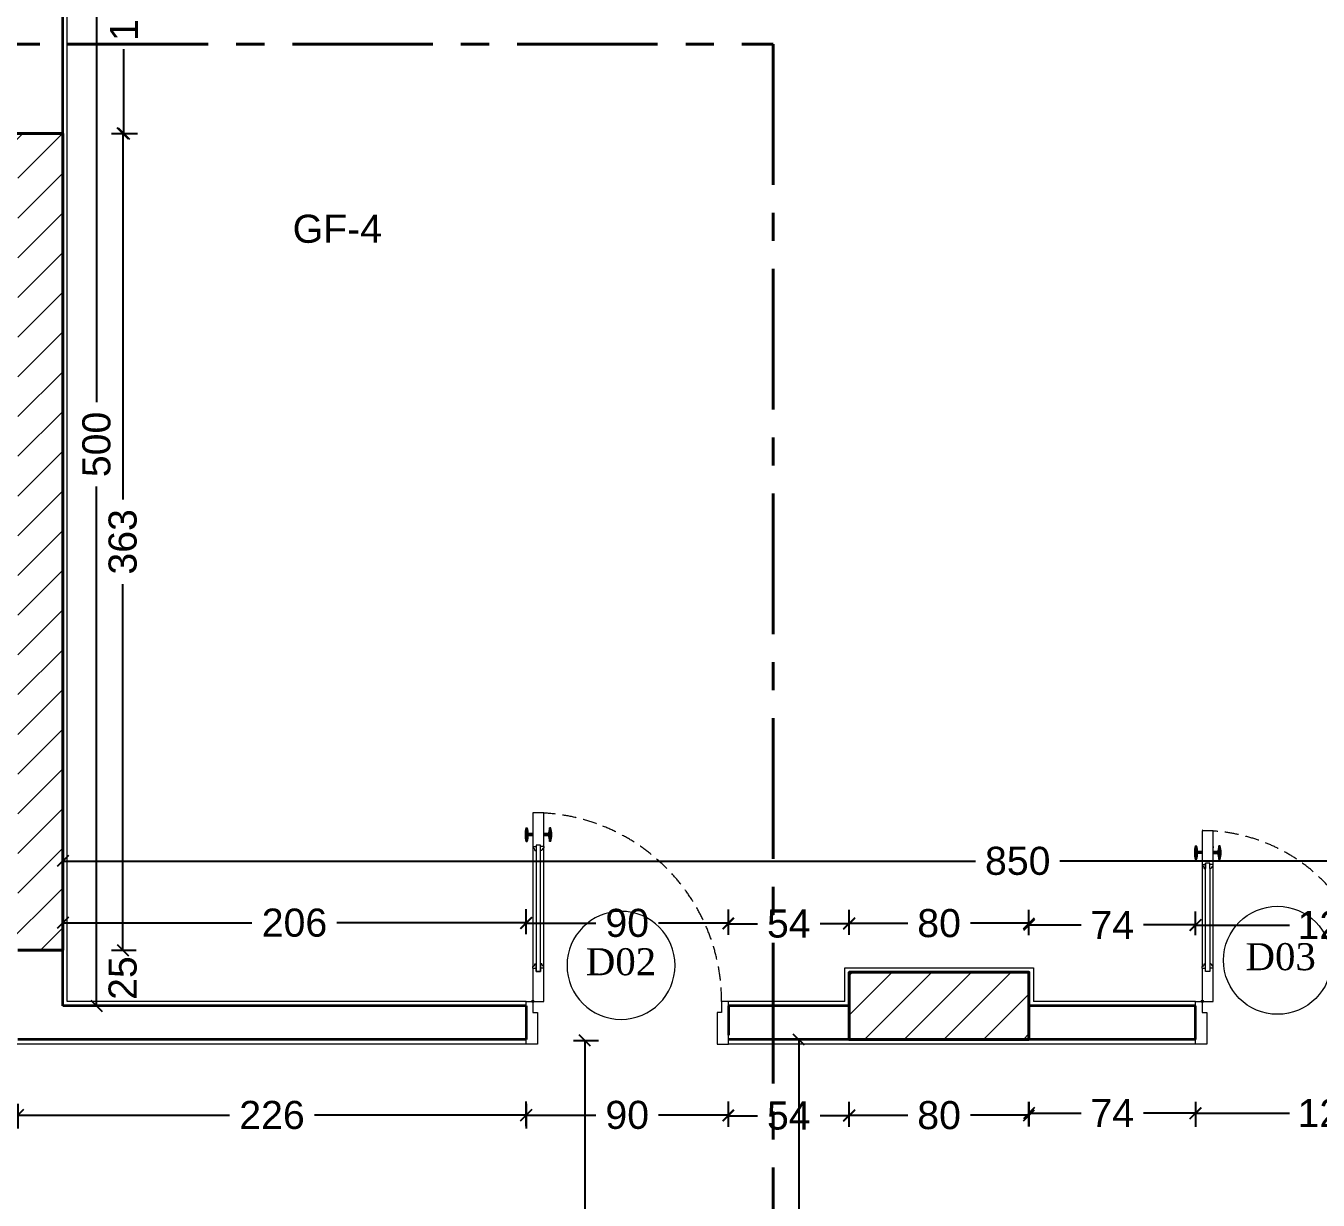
# Model space of a CAD drawing. Header units: inches. Extents: x -580639 to 179052, y 0 to 152898.
# Drawn here: x -345070 to -339319, y 137366 to 142593 of the extents above; entities that cross this region are included whole.
import ezdxf

# ---------------------------------------------------------------- set-up
doc = ezdxf.new("R2010")
doc.units = ezdxf.units.IN
doc.header["$LTSCALE"] = 500
doc.header["$MEASUREMENT"] = 0
doc.set_wipeout_variables(frame=1)
for name, pattern in [('ACAD_ISO03W100', [30, 12, -18]), ('CENTER', [2, 1.25, -0.25, 0.25, -0.25]), ('HIDDEN2', [0.1875, 0.125, -0.0625])]:
    doc.linetypes.add(name, pattern=pattern)
for name, color, linetype, lineweight in [('A-DOOR', 110, 'Continuous', 13), ('A-wall', 52, 'Continuous', 35), ('col', 4, 'Continuous', 40), ('DIM', 8, 'Continuous', 18), ('fini', 11, 'Continuous', 13), ('Room reference', 50, 'Continuous', 13)]:
    doc.layers.add(name, color=color, linetype=linetype, lineweight=lineweight)
doc.styles.add('50', font='arial.ttf', dxfattribs={"height": 125})
doc.styles.add('ROMANS 2', font='times.ttf')
doc.dimstyles.new('DIM', dxfattribs={"dimscale": 50, "dimtxt": 125, "dimasz": 1, "dimexe": 1.2, "dimexo": 1, "dimgap": 1, "dimtad": 0, "dimtoh": 1, "dimdec": 0, "dimlfac": 0.1, "dimrnd": 1, "dimdsep": 46, "dimtxsty": '50', "dimblk": 'OBLIQUE', "dimcen": 0.09, "dimclrt": 8, "dimadec": 0, "dimazin": 0, "dimtfac": 1, "dimtdec": 0, "dimtix": 1, "dimtofl": 0, "dimtmove": 2, "dimatfit": 2, "dimfxl": 1, "dimfxlon": 1, "dimtzin": 0, "dimarcsym": 0})

# ---------------------------------------------------------------- blocks, each defined once
blk = doc.blocks.new('DOOO')
at = {"layer": 'Room reference'}
blk.add_circle((0, 0), 240.4, dxfattribs=at)
at = {"layer": 'Room reference', "style": 'ROMANS 2'}
blk.add_attdef('D02', (-144.8, -44), '', height=120.2, rotation=360, dxfattribs=at)
blk = doc.blocks.new('_Oblique')
at = {"color": 0, "linetype": 'ByBlock', "lineweight": -2}
blk.add_line((-0.5, -0.5), (0.5, 0.5), dxfattribs=at)
blk = doc.blocks.new('*D1183')
at = {"layer": 'Defpoints', "color": 0, "transparency": 16777216}
for p in [(-339864.7, 138590), (-339864.7, 138495.8), (-338664.7, 138495.8)]:
    blk.add_point(p, dxfattribs=at)
at = {"layer": 'DIM', "color": 0, "lineweight": -2, "transparency": 16777216}
for p, q in [((-339864.7, 138545.8), (-339864.7, 138650)), ((-338664.7, 138545.8), (-338664.7, 138650)), ((-339864.7, 138590), (-339446.7, 138590)), ((-338664.7, 138590), (-339082.7, 138590))]:
    blk.add_line(p, q, dxfattribs=at)
at = {"layer": 'DIM', "color": 0, "lineweight": -2, "transparency": 16777216, "xscale": 50, "yscale": 50, "zscale": 50, "rotation": 180}
blk.add_blockref('_Oblique', (-339864.7, 138590), dxfattribs=at)
at = {"layer": 'DIM', "color": 0, "lineweight": -2, "transparency": 16777216, "xscale": 50, "yscale": 50, "zscale": 50}
blk.add_blockref('_Oblique', (-338664.7, 138590), dxfattribs=at)
at = {"layer": 'DIM', "color": 8, "transparency": 16777216, "insert": (-339264.7, 138590), "char_height": 125, "attachment_point": 5, "style": '50'}
blk.add_mtext('120', dxfattribs=at)
blk = doc.blocks.new('*D1184')
at = {"layer": 'Defpoints', "color": 0, "transparency": 16777216}
for p in [(-340605.7, 138590.8), (-340605.7, 138495.8), (-339864.7, 138495.8)]:
    blk.add_point(p, dxfattribs=at)
at = {"layer": 'DIM', "color": 0, "lineweight": -2, "transparency": 16777216}
for p, q in [((-340605.7, 138545.8), (-340605.7, 138650.8)), ((-339864.7, 138545.8), (-339864.7, 138650.8)), ((-340605.7, 138590.8), (-340374, 138590.8)), ((-339864.7, 138590.8), (-340096.4, 138590.8))]:
    blk.add_line(p, q, dxfattribs=at)
at = {"layer": 'DIM', "color": 0, "lineweight": -2, "transparency": 16777216, "xscale": 50, "yscale": 50, "zscale": 50, "rotation": 180}
blk.add_blockref('_Oblique', (-340605.7, 138590.8), dxfattribs=at)
at = {"layer": 'DIM', "color": 0, "lineweight": -2, "transparency": 16777216, "xscale": 50, "yscale": 50, "zscale": 50}
blk.add_blockref('_Oblique', (-339864.7, 138590.8), dxfattribs=at)
at = {"layer": 'DIM', "color": 8, "transparency": 16777216, "insert": (-340235.2, 138590.8), "char_height": 125, "attachment_point": 5, "style": '50'}
blk.add_mtext('74', dxfattribs=at)
blk = doc.blocks.new('*D1185')
at = {"layer": 'Defpoints', "color": 0, "transparency": 16777216}
for p in [(-341405.7, 138598.3), (-341405.7, 138230.5), (-340605.7, 138230.5)]:
    blk.add_point(p, dxfattribs=at)
at = {"layer": 'DIM', "color": 0, "lineweight": -2, "transparency": 16777216}
for p, q in [((-341405.7, 138548.3), (-341405.7, 138658.3)), ((-340605.7, 138548.3), (-340605.7, 138658.3)), ((-341405.7, 138598.3), (-341145.1, 138598.3)), ((-340605.7, 138598.3), (-340866.3, 138598.3))]:
    blk.add_line(p, q, dxfattribs=at)
at = {"layer": 'DIM', "color": 0, "lineweight": -2, "transparency": 16777216, "xscale": 50, "yscale": 50, "zscale": 50, "rotation": 180}
blk.add_blockref('_Oblique', (-341405.7, 138598.3), dxfattribs=at)
at = {"layer": 'DIM', "color": 0, "lineweight": -2, "transparency": 16777216, "xscale": 50, "yscale": 50, "zscale": 50}
blk.add_blockref('_Oblique', (-340605.7, 138598.3), dxfattribs=at)
at = {"layer": 'DIM', "color": 8, "transparency": 16777216, "insert": (-341005.7, 138598.3), "char_height": 125, "attachment_point": 5, "style": '50'}
blk.add_mtext('80', dxfattribs=at)
blk = doc.blocks.new('*D1186')
at = {"layer": 'Defpoints', "color": 0, "transparency": 16777216}
for p in [(-341943.7, 138596.4), (-341943.7, 138230.5), (-341405.7, 138230.5)]:
    blk.add_point(p, dxfattribs=at)
at = {"layer": 'DIM', "color": 0, "lineweight": -2, "transparency": 16777216}
for p, q in [((-341943.7, 138546.4), (-341943.7, 138656.4)), ((-341405.7, 138546.4), (-341405.7, 138656.4)), ((-341943.7, 138596.4), (-341814, 138596.4)), ((-341405.7, 138596.4), (-341535.5, 138596.4))]:
    blk.add_line(p, q, dxfattribs=at)
at = {"layer": 'DIM', "color": 0, "lineweight": -2, "transparency": 16777216, "xscale": 50, "yscale": 50, "zscale": 50, "rotation": 180}
blk.add_blockref('_Oblique', (-341943.7, 138596.4), dxfattribs=at)
at = {"layer": 'DIM', "color": 0, "lineweight": -2, "transparency": 16777216, "xscale": 50, "yscale": 50, "zscale": 50}
blk.add_blockref('_Oblique', (-341405.7, 138596.4), dxfattribs=at)
at = {"layer": 'DIM', "color": 8, "transparency": 16777216, "insert": (-341674.7, 138596.4), "char_height": 125, "attachment_point": 5, "style": '50'}
blk.add_mtext('54', dxfattribs=at)
blk = doc.blocks.new('*D1187')
at = {"layer": 'Defpoints', "color": 0, "transparency": 16777216}
for p in [(-342843.7, 138599.3), (-342843.7, 138230.5), (-341943.7, 138230.5)]:
    blk.add_point(p, dxfattribs=at)
at = {"layer": 'DIM', "color": 0, "lineweight": -2, "transparency": 16777216}
for p, q in [((-342843.7, 138549.3), (-342843.7, 138659.3)), ((-341943.7, 138549.3), (-341943.7, 138659.3)), ((-342843.7, 138599.3), (-342533.1, 138599.3)), ((-341943.7, 138599.3), (-342254.4, 138599.3))]:
    blk.add_line(p, q, dxfattribs=at)
at = {"layer": 'DIM', "color": 0, "lineweight": -2, "transparency": 16777216, "xscale": 50, "yscale": 50, "zscale": 50, "rotation": 180}
blk.add_blockref('_Oblique', (-342843.7, 138599.3), dxfattribs=at)
at = {"layer": 'DIM', "color": 0, "lineweight": -2, "transparency": 16777216, "xscale": 50, "yscale": 50, "zscale": 50}
blk.add_blockref('_Oblique', (-341943.7, 138599.3), dxfattribs=at)
at = {"layer": 'DIM', "color": 8, "transparency": 16777216, "insert": (-342393.7, 138599.3), "char_height": 125, "attachment_point": 5, "style": '50'}
blk.add_mtext('90', dxfattribs=at)
blk = doc.blocks.new('*D1188')
at = {"layer": 'Defpoints', "color": 0, "transparency": 16777216}
for p in [(-344905.7, 138600.4), (-344905.7, 138230.5), (-342843.7, 138230.5)]:
    blk.add_point(p, dxfattribs=at)
at = {"layer": 'DIM', "color": 0, "lineweight": -2, "transparency": 16777216}
for p, q in [((-344905.7, 138550.4), (-344905.7, 138660.4)), ((-342843.7, 138550.4), (-342843.7, 138660.4)), ((-344905.7, 138600.4), (-344063.8, 138600.4)), ((-342843.7, 138600.4), (-343685.6, 138600.4))]:
    blk.add_line(p, q, dxfattribs=at)
at = {"layer": 'DIM', "color": 0, "lineweight": -2, "transparency": 16777216, "xscale": 50, "yscale": 50, "zscale": 50, "rotation": 180}
blk.add_blockref('_Oblique', (-344905.7, 138600.4), dxfattribs=at)
at = {"layer": 'DIM', "color": 0, "lineweight": -2, "transparency": 16777216, "xscale": 50, "yscale": 50, "zscale": 50}
blk.add_blockref('_Oblique', (-342843.7, 138600.4), dxfattribs=at)
at = {"layer": 'DIM', "color": 8, "transparency": 16777216, "insert": (-343874.7, 138600.4), "char_height": 125, "attachment_point": 5, "style": '50'}
blk.add_mtext('206', dxfattribs=at)
blk = doc.blocks.new('*D1189')
at = {"layer": 'Defpoints', "color": 0, "transparency": 16777216}
for p in [(-336405.7, 138875.5), (-344905.7, 138505.1), (-336405.7, 138505.1)]:
    blk.add_point(p, dxfattribs=at)
at = {"layer": 'DIM', "color": 0, "lineweight": -2, "transparency": 16777216}
for p, q in [((-344905.7, 138825.5), (-344905.7, 138935.5)), ((-336405.7, 138825.5), (-336405.7, 138935.5)), ((-344905.7, 138875.5), (-340843.7, 138875.5)), ((-336405.7, 138875.5), (-340467.8, 138875.5))]:
    blk.add_line(p, q, dxfattribs=at)
at = {"layer": 'DIM', "color": 0, "lineweight": -2, "transparency": 16777216, "xscale": 50, "yscale": 50, "zscale": 50, "rotation": 180}
blk.add_blockref('_Oblique', (-344905.7, 138875.5), dxfattribs=at)
at = {"layer": 'DIM', "color": 0, "lineweight": -2, "transparency": 16777216, "xscale": 50, "yscale": 50, "zscale": 50}
blk.add_blockref('_Oblique', (-336405.7, 138875.5), dxfattribs=at)
at = {"layer": 'DIM', "color": 8, "transparency": 16777216, "insert": (-340655.7, 138875.5), "char_height": 125, "attachment_point": 5, "style": '50'}
blk.add_mtext('850', dxfattribs=at)
blk = doc.blocks.new('*D1203')
at = {"layer": 'Defpoints', "color": 0, "transparency": 16777216}
for p in [(-344905.7, 143228.5), (-344905.7, 142113.2), (-344633.9, 142113.2)]:
    blk.add_point(p, dxfattribs=at)
at = {"layer": 'DIM', "color": 0, "lineweight": -2, "transparency": 16777216}
for p, q in [((-344683.9, 143228.5), (-344573.9, 143228.5)), ((-344633.9, 143228.5), (-344633.9, 142852.4)), ((-344633.9, 142113.2), (-344633.9, 142489.3)), ((-344683.9, 142113.2), (-344573.9, 142113.2))]:
    blk.add_line(p, q, dxfattribs=at)
at = {"layer": 'DIM', "color": 0, "lineweight": -2, "transparency": 16777216, "xscale": 50, "yscale": 50, "zscale": 50}
for p, rotation in [((-344633.9, 143228.5), 90), ((-344633.9, 142113.2), 270)]:
    blk.add_blockref('_Oblique', p, dxfattribs=dict(at, rotation=rotation))
at = {"layer": 'DIM', "color": 8, "transparency": 16777216, "insert": (-344633.9, 142670.9), "char_height": 125, "attachment_point": 5, "rotation": 90, "style": '50'}
blk.add_mtext('112', dxfattribs=at)
blk = doc.blocks.new('*D1204')
at = {"layer": 'Defpoints', "color": 0, "transparency": 16777216}
for p in [(-345059.9, 142113.2), (-345059.9, 138478.5), (-344638.9, 138478.5)]:
    blk.add_point(p, dxfattribs=at)
at = {"layer": 'DIM', "color": 0, "lineweight": -2, "transparency": 16777216}
for p, q in [((-344688.9, 142113.2), (-344578.9, 142113.2)), ((-344638.9, 142113.2), (-344638.9, 140483.9)), ((-344638.9, 138478.5), (-344638.9, 140107.8)), ((-344688.9, 138478.5), (-344578.9, 138478.5))]:
    blk.add_line(p, q, dxfattribs=at)
at = {"layer": 'DIM', "color": 0, "lineweight": -2, "transparency": 16777216, "xscale": 50, "yscale": 50, "zscale": 50}
for p, rotation in [((-344638.9, 142113.2), 90), ((-344638.9, 138478.5), 270)]:
    blk.add_blockref('_Oblique', p, dxfattribs=dict(at, rotation=rotation))
at = {"layer": 'DIM', "color": 8, "transparency": 16777216, "insert": (-344638.9, 140295.9), "char_height": 125, "attachment_point": 5, "rotation": 90, "style": '50'}
blk.add_mtext('363', dxfattribs=at)
blk = doc.blocks.new('*D1205')
at = {"layer": 'Defpoints', "color": 0, "transparency": 16777216}
for p in [(-344905.7, 138478.5), (-344638.9, 138478.5), (-344905.7, 138230.5)]:
    blk.add_point(p, dxfattribs=at)
at = {"layer": 'DIM', "color": 0, "lineweight": -2, "transparency": 16777216}
for p, q in [((-344688.9, 138478.5), (-344578.9, 138478.5)), ((-344688.9, 138230.5), (-344578.9, 138230.5))]:
    blk.add_line(p, q, dxfattribs=at)
at = {"layer": 'DIM', "color": 8, "transparency": 16777216, "insert": (-344638.9, 138354.5), "char_height": 125, "attachment_point": 5, "rotation": 90, "style": '50'}
blk.add_mtext('25', dxfattribs=at)
blk = doc.blocks.new('*D1206')
at = {"layer": 'Defpoints', "color": 0, "transparency": 16777216}
for p in [(-344755.7, 143228.5), (-344755.7, 138230.5), (-344755.7, 138230.5)]:
    blk.add_point(p, dxfattribs=at)
at = {"layer": 'DIM', "color": 0, "lineweight": -2, "transparency": 16777216}
for p, q in [((-344755.7, 143228.5), (-344815.7, 143228.5)), ((-344755.7, 143228.5), (-344755.7, 140917.4)), ((-344755.7, 138230.5), (-344755.7, 140541.6)), ((-344755.7, 138230.5), (-344815.7, 138230.5))]:
    blk.add_line(p, q, dxfattribs=at)
at = {"layer": 'DIM', "color": 0, "lineweight": -2, "transparency": 16777216, "xscale": 50, "yscale": 50, "zscale": 50}
for p, rotation in [((-344755.7, 143228.5), 90), ((-344755.7, 138230.5), 270)]:
    blk.add_blockref('_Oblique', p, dxfattribs=dict(at, rotation=rotation))
at = {"layer": 'DIM', "color": 8, "transparency": 16777216, "insert": (-344755.7, 140729.5), "char_height": 125, "attachment_point": 5, "rotation": 90, "style": '50'}
blk.add_mtext('500', dxfattribs=at)
blk = doc.blocks.new('*D1231')
at = {"layer": 'Defpoints', "color": 0, "transparency": 16777216}
for p in [(-342703, 138076.4), (-342582.2, 138076.4), (-342725.8, 135380.5)]:
    blk.add_point(p, dxfattribs=at)
at = {"layer": 'DIM', "color": 0, "lineweight": -2, "transparency": 16777216}
for p, q in [((-342632.2, 138076.4), (-342522.2, 138076.4)), ((-342582.2, 138076.4), (-342582.2, 136917.4)), ((-342582.2, 135380.5), (-342582.2, 136539.5)), ((-342632.2, 135380.5), (-342522.2, 135380.5))]:
    blk.add_line(p, q, dxfattribs=at)
at = {"layer": 'DIM', "color": 0, "lineweight": -2, "transparency": 16777216, "xscale": 50, "yscale": 50, "zscale": 50}
for p, rotation in [((-342582.2, 138076.4), 90), ((-342582.2, 135380.5), 270)]:
    blk.add_blockref('_Oblique', p, dxfattribs=dict(at, rotation=rotation))
at = {"layer": 'DIM', "color": 8, "transparency": 16777216, "insert": (-342582.2, 136728.4), "char_height": 125, "attachment_point": 5, "rotation": 90, "style": '50'}
blk.add_mtext('270', dxfattribs=at)
blk = doc.blocks.new('*D1232')
at = {"layer": 'Defpoints', "color": 0, "transparency": 16777216}
for p in [(-341630.4, 138080.5), (-341630.4, 138080.5), (-341630.4, 132713.5)]:
    blk.add_point(p, dxfattribs=at)
at = {"layer": 'DIM', "color": 0, "lineweight": -2, "transparency": 16777216}
for p, q in [((-341630.4, 138080.5), (-341690.4, 138080.5)), ((-341630.4, 138080.5), (-341630.4, 135585.1)), ((-341630.4, 132713.5), (-341630.4, 135208.9)), ((-341630.4, 132713.5), (-341690.4, 132713.5))]:
    blk.add_line(p, q, dxfattribs=at)
at = {"layer": 'DIM', "color": 0, "lineweight": -2, "transparency": 16777216, "xscale": 50, "yscale": 50, "zscale": 50}
for p, rotation in [((-341630.4, 138080.5), 90), ((-341630.4, 132713.5), 270)]:
    blk.add_blockref('_Oblique', p, dxfattribs=dict(at, rotation=rotation))
at = {"layer": 'DIM', "color": 8, "transparency": 16777216, "insert": (-341630.4, 135397), "char_height": 125, "attachment_point": 5, "rotation": 90, "style": '50'}
blk.add_mtext('537', dxfattribs=at)
blk = doc.blocks.new('*D1239')
at = {"layer": 'Defpoints', "color": 0, "transparency": 16777216}
for p in [(-339864.7, 138080.5), (-338664.7, 138080.5), (-339864.7, 137752.5)]:
    blk.add_point(p, dxfattribs=at)
at = {"layer": 'DIM', "color": 0, "lineweight": -2, "transparency": 16777216}
for p, q in [((-339864.7, 137802.5), (-339864.7, 137692.5)), ((-339864.7, 137752.5), (-339446.7, 137752.5)), ((-338664.7, 137752.5), (-339082.7, 137752.5)), ((-338664.7, 137802.5), (-338664.7, 137692.5))]:
    blk.add_line(p, q, dxfattribs=at)
at = {"layer": 'DIM', "color": 0, "lineweight": -2, "transparency": 16777216, "xscale": 50, "yscale": 50, "zscale": 50, "rotation": 180}
blk.add_blockref('_Oblique', (-339864.7, 137752.5), dxfattribs=at)
at = {"layer": 'DIM', "color": 0, "lineweight": -2, "transparency": 16777216, "xscale": 50, "yscale": 50, "zscale": 50}
blk.add_blockref('_Oblique', (-338664.7, 137752.5), dxfattribs=at)
at = {"layer": 'DIM', "color": 8, "transparency": 16777216, "insert": (-339264.7, 137752.5), "char_height": 125, "attachment_point": 5, "style": '50'}
blk.add_mtext('120', dxfattribs=at)
blk = doc.blocks.new('*D1240')
at = {"layer": 'Defpoints', "color": 0, "transparency": 16777216}
for p in [(-340605.7, 138080.5), (-339864.7, 138080.5), (-340605.7, 137753.7)]:
    blk.add_point(p, dxfattribs=at)
at = {"layer": 'DIM', "color": 0, "lineweight": -2, "transparency": 16777216}
for p, q in [((-340605.7, 137803.7), (-340605.7, 137693.7)), ((-340605.7, 137753.7), (-340374, 137753.7)), ((-339864.7, 137753.7), (-340096.4, 137753.7)), ((-339864.7, 137803.7), (-339864.7, 137693.7))]:
    blk.add_line(p, q, dxfattribs=at)
at = {"layer": 'DIM', "color": 0, "lineweight": -2, "transparency": 16777216, "xscale": 50, "yscale": 50, "zscale": 50, "rotation": 180}
blk.add_blockref('_Oblique', (-340605.7, 137753.7), dxfattribs=at)
at = {"layer": 'DIM', "color": 0, "lineweight": -2, "transparency": 16777216, "xscale": 50, "yscale": 50, "zscale": 50}
blk.add_blockref('_Oblique', (-339864.7, 137753.7), dxfattribs=at)
at = {"layer": 'DIM', "color": 8, "transparency": 16777216, "insert": (-340235.2, 137753.7), "char_height": 125, "attachment_point": 5, "style": '50'}
blk.add_mtext('74', dxfattribs=at)
blk = doc.blocks.new('*D1241')
at = {"layer": 'Defpoints', "color": 0, "transparency": 16777216}
for p in [(-341405.7, 137743.7), (-341405.7, 137376), (-340605.7, 137376)]:
    blk.add_point(p, dxfattribs=at)
at = {"layer": 'DIM', "color": 0, "lineweight": -2, "transparency": 16777216}
for p, q in [((-341405.7, 137693.7), (-341405.7, 137803.7)), ((-340605.7, 137693.7), (-340605.7, 137803.7)), ((-341405.7, 137743.7), (-341145.1, 137743.7)), ((-340605.7, 137743.7), (-340866.3, 137743.7))]:
    blk.add_line(p, q, dxfattribs=at)
at = {"layer": 'DIM', "color": 0, "lineweight": -2, "transparency": 16777216, "xscale": 50, "yscale": 50, "zscale": 50, "rotation": 180}
blk.add_blockref('_Oblique', (-341405.7, 137743.7), dxfattribs=at)
at = {"layer": 'DIM', "color": 0, "lineweight": -2, "transparency": 16777216, "xscale": 50, "yscale": 50, "zscale": 50}
blk.add_blockref('_Oblique', (-340605.7, 137743.7), dxfattribs=at)
at = {"layer": 'DIM', "color": 8, "transparency": 16777216, "insert": (-341005.7, 137743.7), "char_height": 125, "attachment_point": 5, "style": '50'}
blk.add_mtext('80', dxfattribs=at)
blk = doc.blocks.new('*D1242')
at = {"layer": 'Defpoints', "color": 0, "transparency": 16777216}
for p in [(-341943.7, 137741.9), (-341943.7, 137376), (-341405.7, 137376)]:
    blk.add_point(p, dxfattribs=at)
at = {"layer": 'DIM', "color": 0, "lineweight": -2, "transparency": 16777216}
for p, q in [((-341943.7, 137691.9), (-341943.7, 137801.9)), ((-341405.7, 137691.9), (-341405.7, 137801.9)), ((-341943.7, 137741.9), (-341814, 137741.9)), ((-341405.7, 137741.9), (-341535.5, 137741.9))]:
    blk.add_line(p, q, dxfattribs=at)
at = {"layer": 'DIM', "color": 0, "lineweight": -2, "transparency": 16777216, "xscale": 50, "yscale": 50, "zscale": 50, "rotation": 180}
blk.add_blockref('_Oblique', (-341943.7, 137741.9), dxfattribs=at)
at = {"layer": 'DIM', "color": 0, "lineweight": -2, "transparency": 16777216, "xscale": 50, "yscale": 50, "zscale": 50}
blk.add_blockref('_Oblique', (-341405.7, 137741.9), dxfattribs=at)
at = {"layer": 'DIM', "color": 8, "transparency": 16777216, "insert": (-341674.7, 137741.9), "char_height": 125, "attachment_point": 5, "style": '50'}
blk.add_mtext('54', dxfattribs=at)
blk = doc.blocks.new('*D1243')
at = {"layer": 'Defpoints', "color": 0, "transparency": 16777216}
for p in [(-342843.7, 137744.8), (-342843.7, 137376), (-341943.7, 137376)]:
    blk.add_point(p, dxfattribs=at)
at = {"layer": 'DIM', "color": 0, "lineweight": -2, "transparency": 16777216}
for p, q in [((-342843.7, 137694.8), (-342843.7, 137804.8)), ((-341943.7, 137694.8), (-341943.7, 137804.8)), ((-342843.7, 137744.8), (-342533.1, 137744.8)), ((-341943.7, 137744.8), (-342254.4, 137744.8))]:
    blk.add_line(p, q, dxfattribs=at)
at = {"layer": 'DIM', "color": 0, "lineweight": -2, "transparency": 16777216, "xscale": 50, "yscale": 50, "zscale": 50, "rotation": 180}
blk.add_blockref('_Oblique', (-342843.7, 137744.8), dxfattribs=at)
at = {"layer": 'DIM', "color": 0, "lineweight": -2, "transparency": 16777216, "xscale": 50, "yscale": 50, "zscale": 50}
blk.add_blockref('_Oblique', (-341943.7, 137744.8), dxfattribs=at)
at = {"layer": 'DIM', "color": 8, "transparency": 16777216, "insert": (-342393.7, 137744.8), "char_height": 125, "attachment_point": 5, "style": '50'}
blk.add_mtext('90', dxfattribs=at)
blk = doc.blocks.new('*D1244')
at = {"layer": 'Defpoints', "color": 0, "transparency": 16777216}
for p in [(-345105.7, 138080.5), (-342843.7, 138080.5), (-345105.7, 137744.4)]:
    blk.add_point(p, dxfattribs=at)
at = {"layer": 'DIM', "color": 0, "lineweight": -2, "transparency": 16777216}
for p, q in [((-345105.7, 137794.4), (-345105.7, 137684.4)), ((-342843.7, 137794.4), (-342843.7, 137684.4)), ((-345105.7, 137744.4), (-344163.8, 137744.4)), ((-342843.7, 137744.4), (-343785.6, 137744.4))]:
    blk.add_line(p, q, dxfattribs=at)
at = {"layer": 'DIM', "color": 0, "lineweight": -2, "transparency": 16777216, "xscale": 50, "yscale": 50, "zscale": 50, "rotation": 180}
blk.add_blockref('_Oblique', (-345105.7, 137744.4), dxfattribs=at)
at = {"layer": 'DIM', "color": 0, "lineweight": -2, "transparency": 16777216, "xscale": 50, "yscale": 50, "zscale": 50}
blk.add_blockref('_Oblique', (-342843.7, 137744.4), dxfattribs=at)
at = {"layer": 'DIM', "color": 8, "transparency": 16777216, "insert": (-343974.7, 137744.4), "char_height": 125, "attachment_point": 5, "style": '50'}
blk.add_mtext('226', dxfattribs=at)
blk = doc.blocks.new('SECTIO B-B')
at = {"layer": 'col', "linetype": 'CENTER'}
for p, q in [((-22510.1, 11128.6), (-18370, 11128.6)), ((-18370, 11128.6), (-18370, 0))]:
    blk.add_line(p, q, dxfattribs=at)

msp = doc.modelspace()

# ---------------------------------------------------------------- hatches: boundary and pattern name
at = {"layer": 'DIM', "transparency": 33554503}
h = msp.add_hatch(dxfattribs=at)
h.set_pattern_fill('ANSI31', color=256, scale=1000)
h.paths.add_polyline_path([(-344905.714, 142113.243), (-346918.636, 142113.243), (-346918.636, 143478.485), (-347168.636, 143478.485), (-347168.636, 138478.485), (-346918.636, 138478.485), (-346531.185, 138478.485), (-346531.185, 138628.485), (-346918.636, 138628.485), (-346918.636, 141963.243), (-345105.714, 141963.243), (-345105.714, 138628.485), (-345631.185, 138628.485), (-345631.185, 138478.485), (-345105.714, 138478.485), (-344905.714, 138478.485)])
h.paths.add_polyline_path([(-351105.714, 143478.485), (-351355.714, 143478.485), (-351355.714, 141080.485), (-351355.714, 138230.485), (-351355.714, 138080.485), (-351105.714, 138080.485)])
h.paths.add_polyline_path([(-345882.229, 141903.864), (-345882.229, 142160.6), (-346139.818, 142160.6), (-346139.818, 141903.864)], flags=25)
h.paths.add_polyline_path([(-347171.066, 141685.352), (-346914.33, 141685.352), (-346914.33, 141942.941), (-347171.066, 141942.941)], flags=9)
h = msp.add_hatch(dxfattribs=at)
h.set_pattern_fill('ANSI31', color=256, scale=1000)
h.paths.add_polyline_path([(-351055.714, 131080.485), (-351355.714, 131080.485), (-351355.714, 130280.485), (-351055.714, 130280.485)])
h.paths.add_polyline_path([(-346625.794, 130530.485), (-347225.794, 130530.485), (-347225.794, 130280.485), (-346625.794, 130280.485)])
h.paths.add_polyline_path([(-342725.794, 130880.485), (-342975.794, 130880.485), (-342975.794, 130280.485), (-342725.794, 130280.485)])
h.paths.add_polyline_path([(-336105.714, 130530.485), (-336405.714, 130530.485), (-336405.714, 129730.485), (-336105.714, 129730.485)])
h.paths.add_polyline_path([(-336155.714, 135380.485), (-336405.714, 135380.485), (-336405.714, 134780.485), (-336155.714, 134780.485)])
h.paths.add_polyline_path([(-340605.714, 138380.485), (-341405.714, 138380.485), (-341405.714, 138080.485), (-340605.714, 138080.485)])
h.paths.add_polyline_path([(-336155.714, 138880.485), (-336405.714, 138880.485), (-336405.714, 138080.485), (-336155.714, 138080.485)])

# ---------------------------------------------------------------- linework, layer by layer
at = {"layer": 'A-DOOR'}
for p, q in [((-342843.722, 139022.767), (-342838.722, 139022.767)), ((-342843.722, 138962.767), (-342843.722, 139022.767)), ((-342838.722, 138962.767), (-342838.722, 139022.767)), ((-342734.501, 139022.768), (-342739.501, 139022.768)), ((-342739.501, 138962.768), (-342739.501, 139022.768)), ((-342734.501, 138962.768), (-342734.501, 139022.768)), ((-342843.722, 138962.767), (-342838.722, 138962.767)), ((-342813.722, 138998.267), (-342833.885, 138998.267)), ((-342813.722, 138988.267), (-342833.831, 138988.267)), ((-342813.722, 138993.267), (-342833.723, 138993.267)), ((-342744.339, 138997.768), (-342764.503, 138997.768)), ((-342744.501, 138992.768), (-342764.503, 138992.768)), ((-342744.393, 138987.768), (-342764.503, 138987.768)), ((-342734.501, 138962.768), (-342739.501, 138962.768)), ((-342813.734, 138940.656), (-342813.76, 138405.503)), ((-342813.735, 138940.656), (-342799.019, 138940.656)), ((-342804.69, 138922.133), (-342799.019, 138922.133)), ((-342764.489, 138940.656), (-342779.204, 138940.656)), ((-342773.533, 138922.133), (-342779.204, 138922.133)), ((-342764.514, 138405.503), (-342764.489, 138934.043)), ((-342764.489, 138940.656), (-342764.489, 138934.043)), ((-339864.675, 138942.769), (-339859.675, 138942.769)), ((-339864.675, 138882.769), (-339864.675, 138942.769)), ((-339859.675, 138882.769), (-339859.675, 138942.769)), ((-339834.675, 138918.269), (-339854.839, 138918.269)), ((-339834.675, 138908.269), (-339854.784, 138908.269)), ((-339834.675, 138913.269), (-339854.676, 138913.269)), ((-339834.673, 138940.656), (-339834.699, 138405.503)), ((-339765.292, 138917.769), (-339785.456, 138917.769)), ((-339765.455, 138912.769), (-339785.456, 138912.769)), ((-339765.347, 138907.769), (-339785.456, 138907.769)), ((-339785.453, 138405.503), (-339785.428, 138934.043)), ((-339785.428, 138940.656), (-339785.428, 138934.043)), ((-339755.455, 138942.769), (-339760.455, 138942.769)), ((-339760.455, 138882.769), (-339760.455, 138942.769)), ((-339755.455, 138882.769), (-339755.455, 138942.769)), ((-339864.675, 138882.769), (-339859.675, 138882.769)), ((-339834.699, 138860.657), (-339819.984, 138860.657)), ((-339785.453, 138860.657), (-339800.169, 138860.657)), ((-339755.455, 138882.769), (-339760.455, 138882.769)), ((-339825.655, 138842.135), (-339819.984, 138842.135)), ((-339794.498, 138842.135), (-339800.169, 138842.135)), ((-342813.76, 138398.89), (-342813.76, 138405.503)), ((-342813.76, 138398.89), (-342799.045, 138398.89)), ((-342804.716, 138417.413), (-342799.045, 138417.413)), ((-342773.559, 138417.413), (-342779.23, 138417.413)), ((-342764.514, 138398.89), (-342779.23, 138398.89)), ((-342764.514, 138398.89), (-342764.514, 138405.503)), ((-339834.699, 138398.89), (-339834.699, 138405.503)), ((-339834.699, 138398.89), (-339819.984, 138398.89)), ((-339825.655, 138417.413), (-339819.984, 138417.413)), ((-339794.498, 138417.413), (-339800.169, 138417.413)), ((-339785.453, 138398.89), (-339800.169, 138398.89)), ((-339785.453, 138398.89), (-339785.453, 138405.503))]:
    msp.add_line(p, q, dxfattribs=at)
for points in [[(-342764.489, 138940.656), (-342764.514, 139090.44), (-342813.735, 139090.485), (-342813.709, 138940.701)], [(-339785.453, 138860.657), (-339785.479, 139010.442), (-339834.699, 139010.487), (-339834.674, 138860.702)], [(-342779.204, 138922.133), (-342779.204, 138945.943), (-342799.019, 138945.943), (-342799.019, 138922.133)], [(-339800.169, 138842.135), (-339800.169, 138383.35), (-339819.984, 138383.35), (-339819.984, 138865.945)], [(-339800.169, 138842.135), (-339800.169, 138865.945), (-339819.984, 138865.945), (-339819.984, 138842.135)], [(-342813.735, 138398.955), (-342813.735, 138250.485), (-342764.514, 138250.485), (-342764.514, 138398.89)], [(-342779.23, 138417.413), (-342779.23, 138383.35), (-342799.045, 138383.35), (-342799.045, 138417.413)], [(-339834.674, 138398.955), (-339834.674, 138250.485), (-339785.453, 138250.485), (-339785.453, 138398.89)], [(-342843.735, 138250.485), (-342813.735, 138250.485), (-342813.735, 138200.485), (-342793.735, 138200.485), (-342793.735, 138060.485), (-342843.735, 138060.485), (-342843.735, 138250.485)], [(-341943.735, 138250.485), (-341973.735, 138250.485), (-341973.735, 138200.485), (-341993.735, 138200.485), (-341993.735, 138060.485), (-341943.735, 138060.485), (-341943.735, 138250.485)], [(-339864.674, 138250.485), (-339834.674, 138250.485), (-339834.674, 138200.485), (-339814.674, 138200.485), (-339814.674, 138060.485), (-339864.674, 138060.485), (-339864.674, 138250.485)]]:
    msp.add_lwpolyline(points, dxfattribs=at)
msp.add_lwpolyline([(-342799.045, 138383.35), (-342779.23, 138383.35), (-342779.204, 138945.943), (-342799.019, 138945.943)], close=True, dxfattribs=at)
for centre in [(-342813.735, 138250.485), (-339834.674, 138250.485)]:
    msp.add_circle(centre, 5.015, dxfattribs=at)
at = {"layer": 'A-DOOR', "linetype": 'ACAD_ISO03W100', "ltscale": 0.005}
msp.add_arc((-342813.735, 138250.485), 840, 89.8953491, 90, dxfattribs=at)
at = {"layer": 'A-DOOR', "linetype": 'HIDDEN2'}
for centre, radius, start, end in [((-342813.735, 138250.485), 840, 0, 86.6407825), ((-339834.674, 138250.485), 760.001, 359.9432716, 86.288657)]:
    msp.add_arc(centre, radius, start, end, dxfattribs=at)
at = {"layer": 'A-DOOR'}
for centre, radius, start, end in [((-342756.222, 138992.767), 92.5, 161.0753556, 198.9246444), ((-342926.222, 138992.767), 92.5, 341.0753556, 18.9246444), ((-342652.001, 138992.768), 92.5, 161.0753556, 198.9246444), ((-342822.001, 138992.768), 92.5, 341.0753556, 18.9246444), ((-342815.992, 138922.94), 11.33, 355.916547, 78.5086247), ((-342762.231, 138922.94), 11.33, 101.4913753, 184.083453), ((-339777.175, 138912.769), 92.5, 161.0753556, 198.9246444), ((-339947.175, 138912.769), 92.5, 341.0753556, 18.9246444), ((-339672.955, 138912.769), 92.5, 161.0753556, 198.9246444), ((-339842.955, 138912.769), 92.5, 341.0753556, 18.9246444), ((-339836.957, 138842.941), 11.33, 355.916547, 78.5086247), ((-339783.196, 138842.941), 11.33, 101.4913753, 184.083453), ((-342816.018, 138416.606), 11.33, 281.4913753, 4.083453), ((-342762.257, 138416.606), 11.33, 175.916547, 258.5086247), ((-339836.957, 138416.606), 11.33, 281.4913753, 4.083453), ((-339783.196, 138416.606), 11.33, 175.916547, 258.5086247)]:
    msp.add_arc(centre, radius, start, end, dxfattribs=at)
at = {"layer": 'A-wall'}
for p, q in [((-344905.714, 138230.485), (-344905.714, 143228.485)), ((-342843.735, 138230.485), (-344905.714, 138230.485)), ((-342843.735, 138230.485), (-342843.735, 138080.485)), ((-341405.714, 138230.485), (-341943.735, 138230.485)), ((-341943.735, 138230.485), (-341943.735, 138100.485)), ((-339864.674, 138230.485), (-340605.714, 138230.485)), ((-339864.674, 138080.485), (-339864.674, 138230.485)), ((-342843.735, 138080.485), (-345105.714, 138080.485)), ((-339864.674, 138080.485), (-341943.735, 138080.485))]:
    msp.add_line(p, q, dxfattribs=at)
msp.add_arc((-339834.674, 138250.485), 760.001, 89.8934078, 90.0019402, dxfattribs=at)
at = {"layer": 'col'}
for p, q in [((-344905.714, 142113.243), (-346918.636, 142113.243)), ((-344905.714, 142113.243), (-344905.714, 138880.485)), ((-344905.714, 138478.485), (-344905.714, 142113.243)), ((-345105.714, 138478.485), (-344905.714, 138478.485))]:
    msp.add_line(p, q, dxfattribs=at)
msp.add_lwpolyline([(-340605.714, 138080.485), (-341405.714, 138080.485), (-341405.714, 138380.485), (-340605.714, 138380.485)], close=True, dxfattribs=at)
at = {"layer": 'fini'}
for p, q in [((-344885.714, 138250.485), (-344885.714, 143208.485)), ((-344885.714, 138478.485), (-344885.714, 142113.243)), ((-342843.735, 138250.485), (-344885.714, 138250.485)), ((-341425.714, 138250.485), (-341943.735, 138250.485)), ((-339864.674, 138250.485), (-340585.714, 138250.485)), ((-342843.735, 138060.485), (-345125.714, 138060.485)), ((-339864.674, 138060.485), (-341943.735, 138060.485))]:
    msp.add_line(p, q, dxfattribs=at)
msp.add_lwpolyline([(-341425.714, 138250.485), (-341425.714, 138400.485), (-340585.714, 138400.485), (-340585.714, 138250.485)], dxfattribs=at)
at = {"layer": 'Room reference'}
msp.add_circle((-339499.529, 138433.573), 240.422, dxfattribs=at)

# ---------------------------------------------------------------- block references
at = {"layer": 'Room reference', "color": 2}
ref = msp.add_blockref('DOOO', (-342421.24, 138411.01), dxfattribs=dict(at, xscale=-1))
ref.add_attrib('D02', 'D02', (-342577.764, 138367.037), dxfattribs={"height": 120.211, "style": 'ROMANS 2'})

# ---------------------------------------------------------------- texts
at = {"layer": 'Room reference', "style": 'ROMANS 2'}
msp.add_attdef('D03', (-339641.752, 138389.599), 'D01', height=120.211, dxfattribs=at)

# ---------------------------------------------------------------- dimensions: what is measured, and where the dimension line sits
at = {"layer": 'DIM'}
for base, p1, p2, picture, middle in [((-344633.935, 142113.243), (-344905.714, 143228.485), (-344905.714, 142113.243), '*D1203', (-344633.935, 142670.864)), ((-344755.714, 138230.485), (-344755.714, 143228.485), (-344755.714, 138230.485), '*D1206', (-344755.714, 140729.485)), ((-344638.935, 138478.485), (-345059.874, 142113.243), (-345059.874, 138478.485), '*D1204', (-344638.935, 140295.864)), ((-344638.935, 138478.485), (-344905.714, 138230.485), (-344905.714, 138478.485), '*D1205', (-344638.935, 138354.485)), ((-342582.15, 138076.375), (-342725.794, 135380.485), (-342702.987, 138076.375), '*D1231', (-342582.15, 136728.43)), ((-341630.389, 138080.485), (-341630.389, 132713.53), (-341630.389, 138080.485), '*D1232', (-341630.389, 135397.008))]:
    dim = msp.add_linear_dim(base=base, p1=p1, p2=p2, angle=90, dimstyle='DIM', dxfattribs=at)
    dim.commit()
    dim.dimension.update_dxf_attribs({"geometry": picture, "text_midpoint": middle})
for base, p1, p2, picture, middle in [((-336405.714, 138875.485), (-344905.714, 138505.066), (-336405.714, 138505.066), '*D1189', (-340655.714, 138875.485)), ((-344905.714, 138600.416), (-342843.735, 138230.485), (-344905.714, 138230.485), '*D1188', (-343874.724, 138600.416)), ((-342843.735, 138599.327), (-341943.735, 138230.485), (-342843.735, 138230.485), '*D1187', (-342393.735, 138599.327)), ((-341943.735, 138596.408), (-341405.714, 138230.485), (-341943.735, 138230.485), '*D1186', (-341674.724, 138596.408)), ((-341405.714, 138598.262), (-340605.714, 138230.485), (-341405.714, 138230.485), '*D1185', (-341005.714, 138598.262)), ((-340605.714, 138590.762), (-339864.674, 138495.762), (-340605.714, 138495.762), '*D1184', (-340235.194, 138590.762)), ((-339864.674, 138589.996), (-338664.674, 138495.762), (-339864.674, 138495.762), '*D1183', (-339264.674, 138589.996)), ((-345105.714, 137744.412), (-342843.735, 138080.485), (-345105.714, 138080.485), '*D1244', (-343974.724, 137744.412)), ((-340605.714, 137753.733), (-339864.674, 138080.485), (-340605.714, 138080.485), '*D1240', (-340235.194, 137753.733)), ((-339864.674, 137752.464), (-338664.674, 138080.485), (-339864.674, 138080.485), '*D1239', (-339264.674, 137752.464)), ((-342843.735, 137744.799), (-341943.735, 137375.957), (-342843.735, 137375.957), '*D1243', (-342393.735, 137744.799)), ((-341943.735, 137741.88), (-341405.714, 137375.957), (-341943.735, 137375.957), '*D1242', (-341674.724, 137741.88)), ((-341405.714, 137743.733), (-340605.714, 137375.957), (-341405.714, 137375.957), '*D1241', (-341005.714, 137743.733))]:
    dim = msp.add_linear_dim(base=base, p1=p1, p2=p2, dimstyle='DIM', dxfattribs=at)
    dim.commit()
    dim.dimension.update_dxf_attribs({"geometry": picture, "text_midpoint": middle})

# ---------------------------------------------------------------- wipeouts: each hides what was drawn before it
msp.add_wipeout([(-343130.782, 141515.907), (-343130.782, 141875.907), (-344100.632, 141875.907), (-344100.632, 141515.907)]).dxf.layer = 'Room reference'

# ---------------------------------------------------------------- next in the draw order: block references
msp.add_blockref('SECTIO B-B', (-323373.515, 131382.077), dxfattribs=at)

# ---------------------------------------------------------------- next in the draw order: texts
at = {"layer": 'Room reference', "color": 2, "style": '50'}
msp.add_attdef('GF-4', (-343882.864, 141627.022), 'XXXX', height=125, dxfattribs=at)

doc.saveas('drawing.dxf')
